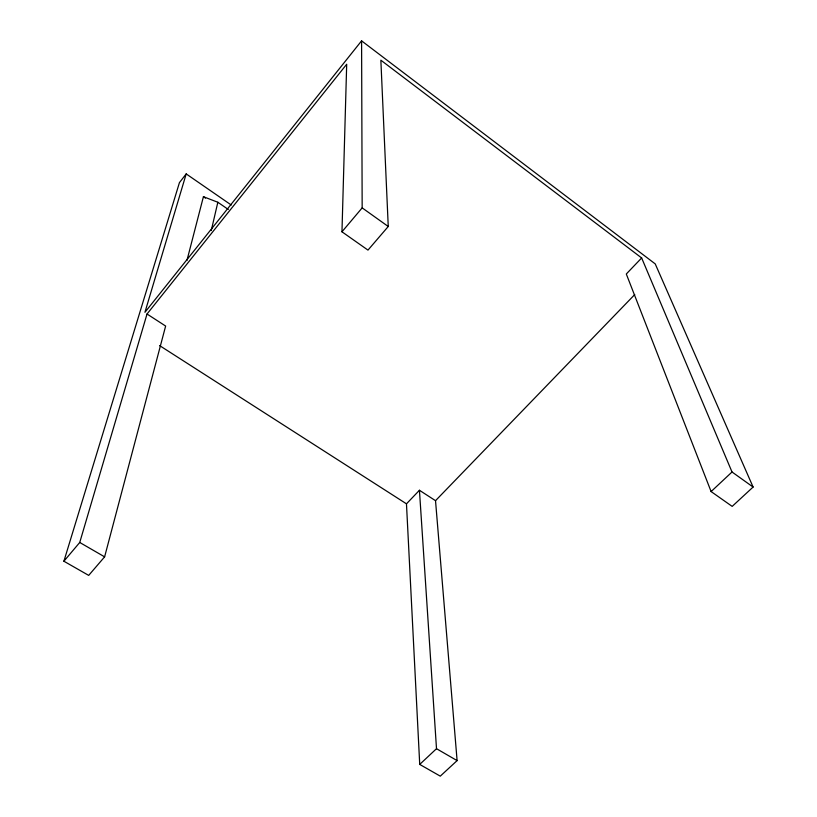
<?xml version="1.0" encoding="UTF-8"?>
<svg xmlns="http://www.w3.org/2000/svg" width="817" height="817" viewBox="0 0 817 817"><rect width="100%" height="100%" fill="white"/><g stroke="black" fill="none" stroke-linecap="round" stroke-linejoin="round"><path stroke-width="1.23" d="M641.651 257.958L626.302 274.001L711.107 491.568L732.175 506.387L753.1 487.044L732.022 471.991L641.651 257.958L380.855 60.182L388.249 226.493L367.977 250.104L341.966 231.803L346.694 64.247L147.029 314.004L79.739 542.468L63.9 561.228L88.696 575.393L104.617 556.847L165.637 326.054L147.029 314.004M211.256 230.578L217.843 202.259L203.423 196.703L186.93 260.511M231.262 205.016L186.194 173.909L144.936 312.298L361.584 40.85L655.224 263.901L753.1 487.044M63.9 561.228L179.434 182.63L186.194 173.909M341.966 231.803L362.166 207.875L361.584 40.85M406.468 503.823L419.438 490.271L435.522 500.688L457.101 760.607L440.281 776.15L419.724 764.416L406.468 503.823L159.611 345.591M435.522 500.688L634.748 294.559M419.724 764.416L436.503 748.699L419.438 490.271M711.107 491.568L732.022 471.991M79.739 542.468L104.617 556.847M436.503 748.699L457.101 760.607M203.423 196.703L205.527 198.143M217.843 202.259L228.331 209.479M362.166 207.875L388.249 226.493"/></g></svg>
